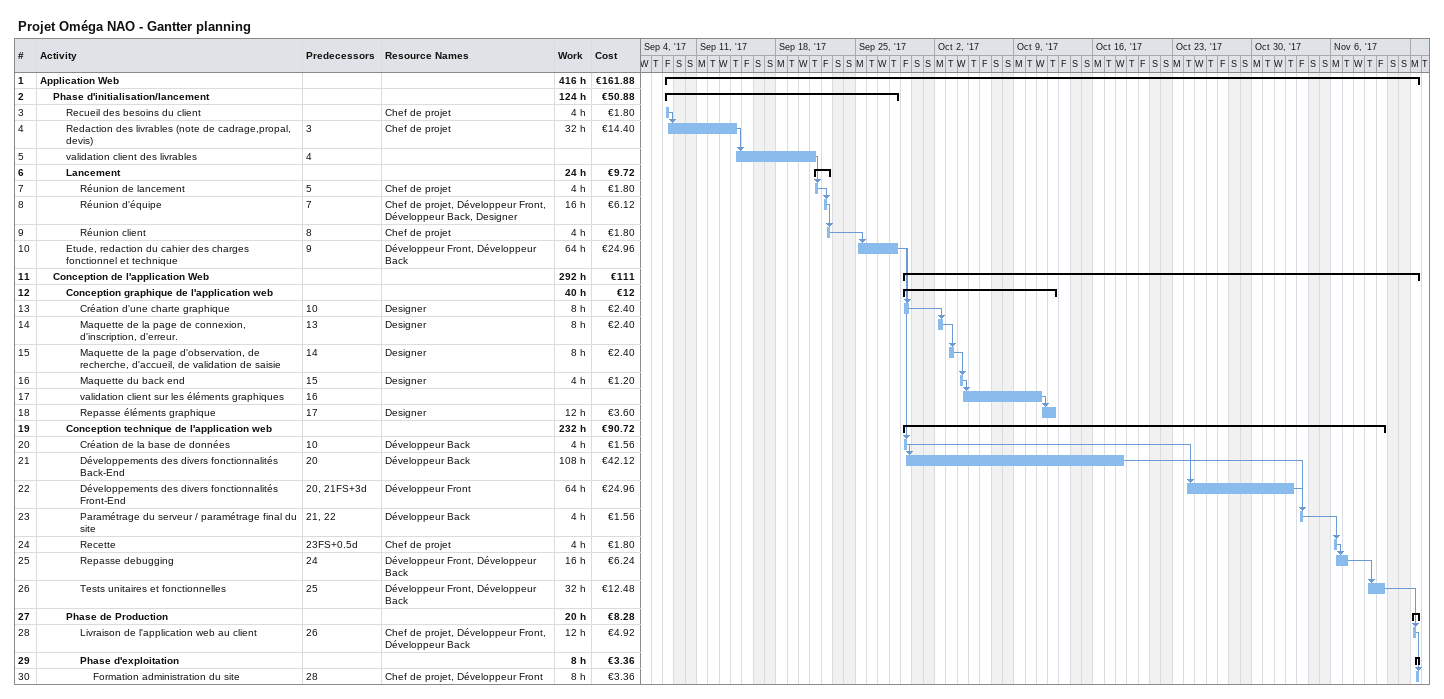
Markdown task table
Projet Oméga NAO - Gantter planning

| ID | Level | Task | Start | Finish | Predecessors | Resources | Work (h) | Cost (€) |
|---|---|---|---|---|---|---|---|---|
| 1 | 1 | **Application Web** | 2017-09-08 | 2017-11-13 |  |  | 416 | 161.88 |
| 2 | 2 | **Phase d'initialisation/lancement** | 2017-09-08 | 2017-09-28 |  |  | 124 | 50.88 |
| 3 | 3 | Recueil des besoins du client | 2017-09-08 | 2017-09-08 |  | Chef de projet | 4 | 1.80 |
| 4 | 3 | Redaction des livrables (note de cadrage,propal, devis) | 2017-09-08 | 2017-09-14 | 3 | Chef de projet | 32 | 14.40 |
| 5 | 3 | validation client des livrables | 2017-09-14 | 2017-09-21 | 4 |  |  |  |
| 6 | 3 | **Lancement** | 2017-09-21 | 2017-09-22 |  |  | 24 | 9.72 |
| 7 | 4 | Réunion de lancement | 2017-09-21 | 2017-09-21 | 5 | Chef de projet | 4 | 1.80 |
| 8 | 4 | Réunion d'équipe | 2017-09-22 | 2017-09-22 | 7 | Chef de projet, Développeur Front, Développeur Back, Designer | 16 | 6.12 |
| 9 | 4 | Réunion client | 2017-09-22 | 2017-09-22 | 8 | Chef de projet | 4 | 1.80 |
| 10 | 3 | Etude, redaction du cahier des charges fonctionnel et technique | 2017-09-25 | 2017-09-28 | 9 | Développeur Front, Développeur Back | 64 | 24.96 |
| 11 | 2 | **Conception de l'application Web** | 2017-09-29 | 2017-11-13 |  |  | 292 | 111 |
| 12 | 3 | **Conception graphique de l'application web** | 2017-09-29 | 2017-10-12 |  |  | 40 | 12 |
| 13 | 4 | Création d'une charte graphique | 2017-09-29 | 2017-09-29 | 10 | Designer | 8 | 2.40 |
| 14 | 4 | Maquette de la page de connexion, d'inscription, d'erreur. | 2017-10-02 | 2017-10-02 | 13 | Designer | 8 | 2.40 |
| 15 | 4 | Maquette de la page d'observation, de recherche, d'accueil, de validation de saisie | 2017-10-03 | 2017-10-03 | 14 | Designer | 8 | 2.40 |
| 16 | 4 | Maquette du back end | 2017-10-04 | 2017-10-04 | 15 | Designer | 4 | 1.20 |
| 17 | 4 | validation client sur les éléments graphiques | 2017-10-04 | 2017-10-11 | 16 |  |  |  |
| 18 | 4 | Repasse éléments graphique | 2017-10-11 | 2017-10-12 | 17 | Designer | 12 | 3.60 |
| 19 | 3 | **Conception technique de l'application web** | 2017-09-29 | 2017-11-10 |  |  | 232 | 90.72 |
| 20 | 4 | Création de la base de données | 2017-09-29 | 2017-09-29 | 10 | Développeur Back | 4 | 1.56 |
| 21 | 4 | Développements des divers fonctionnalités Back-End | 2017-09-29 | 2017-10-18 | 20 | Développeur Back | 108 | 42.12 |
| 22 | 4 | Développements des divers fonctionnalités Front-End | 2017-10-24 | 2017-11-02 | 20, 21FS+3d | Développeur Front | 64 | 24.96 |
| 23 | 4 | Paramétrage du serveur / paramétrage final du site | 2017-11-03 | 2017-11-03 | 21, 22 | Développeur Back | 4 | 1.56 |
| 24 | 4 | Recette | 2017-11-06 | 2017-11-06 | 23FS+0.5d | Chef de projet | 4 | 1.80 |
| 25 | 4 | Repasse debugging | 2017-11-06 | 2017-11-07 | 24 | Développeur Front, Développeur Back | 16 | 6.24 |
| 26 | 4 | Tests unitaires et fonctionnelles | 2017-11-09 | 2017-11-10 | 25 | Développeur Front, Développeur Back | 32 | 12.48 |
| 27 | 3 | **Phase de Production** | 2017-11-13 | 2017-11-13 |  |  | 20 | 8.28 |
| 28 | 4 | Livraison de l'application web au client | 2017-11-13 | 2017-11-13 | 26 | Chef de projet, Développeur Front, Développeur Back | 12 | 4.92 |
| 29 | 4 | **Phase d'exploitation** | 2017-11-13 | 2017-11-13 |  |  | 8 | 3.36 |
| 30 | 5 | Formation administration du site | 2017-11-13 | 2017-11-13 | 28 | Chef de projet, Développeur Front | 8 | 3.36 |
